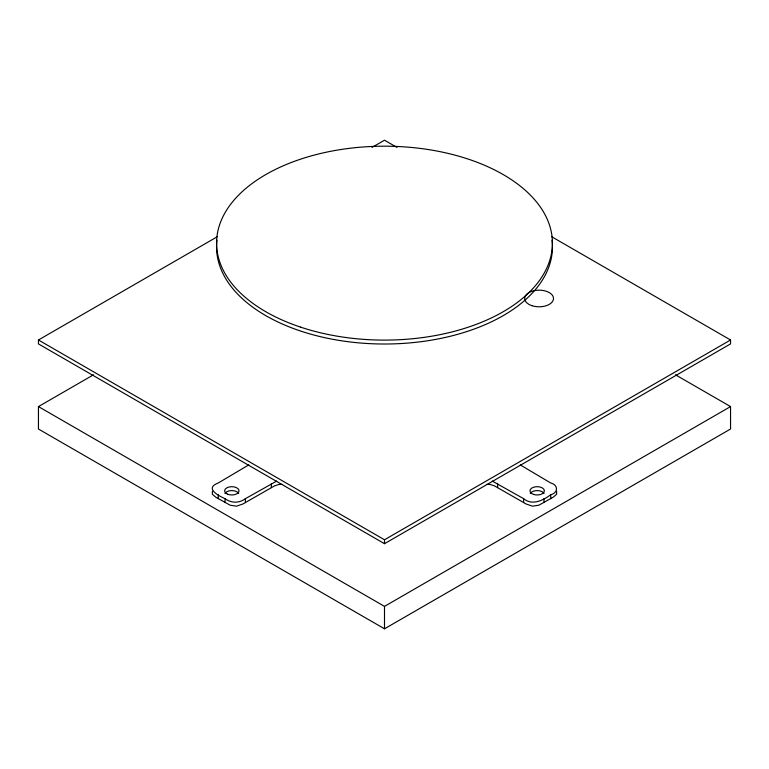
<?xml version="1.0" encoding="UTF-8"?>
<svg xmlns="http://www.w3.org/2000/svg" width="769" height="769" viewBox="0 0 769 769"><rect width="100%" height="100%" fill="white"/><g stroke="black" fill="none" stroke-linecap="round" stroke-linejoin="round"><path stroke-width="1.15" d="M212.369 491.324L212.369 494.256L215.791 497.197L230.133 505.195L236.496 506.185L242.86 504.012L274.543 485.873L278.955 484.451L282.425 484.422M248.723 464.928L218.261 482.99C204.314 488.161 218.223 495.707 225.048 498.668C231.046 503.33 239.399 503.33 245.398 498.668L276.705 481.077M492.295 481.077L523.602 498.668C532.177 505.896 543.087 500.388 550.739 494.746C558.4 492.871 558.4 484.864 550.739 482.99L520.277 464.928M486.575 484.422L490.045 484.451L494.457 485.873L526.14 504.012L532.504 506.185L538.867 505.195L553.209 497.197L556.631 494.256L556.631 491.324M551.806 236.794L730.55 339.985L730.55 343.906L384.5 543.693L38.45 343.906L38.45 339.985L217.194 236.794M372.033 147.398L384.5 140.198L396.967 147.398M675.47 374.791L730.55 406.59L730.55 429.015L384.5 628.802L38.45 429.015L38.45 406.59L93.53 374.791M38.45 339.985L384.5 539.78L730.55 339.985M38.45 406.59L384.5 606.376L730.55 406.59M550.739 494.746L550.739 498.668M543.952 498.668L543.952 502.58M523.602 498.668L523.602 502.58M497.639 483.682L497.639 487.594M384.5 539.78L384.5 543.693M384.5 606.376L384.5 628.802M271.361 483.682L271.361 487.594M245.398 498.668L245.398 502.58M225.048 498.668L225.048 502.58M218.261 494.746L218.261 498.668M551.998 240.149A167.93 96.952 0 0 1 384.5 344.012A167.93 96.952 0 0 1 217.002 240.149M224.971 493.487A7.2 4.153 0 0 1 231.834 490.593A7.2 4.153 0 0 1 238.688 493.487M530.312 493.487A7.2 4.153 0 0 1 537.166 490.593A7.2 4.153 0 0 1 544.029 493.487M300.535 327.113A167.93 96.952 0 0 0 552.43 243.148A167.93 96.952 0 0 0 300.535 159.183A167.93 96.952 0 0 0 300.535 327.113M531.917 305.678A14.39 8.315 0 0 0 553.507 298.478A14.39 8.315 0 0 0 531.917 291.278A14.39 8.315 0 0 0 531.917 305.678M227.605 494.198A7.2 4.153 0 0 0 238.986 491.256A7.2 4.153 0 0 0 228.893 487.037A7.2 4.153 0 0 0 227.605 494.198M533.571 494.429A7.2 4.153 0 0 0 544.365 490.833A7.2 4.153 0 0 0 533.571 487.229A7.2 4.153 0 0 0 533.571 494.429"/></g></svg>
